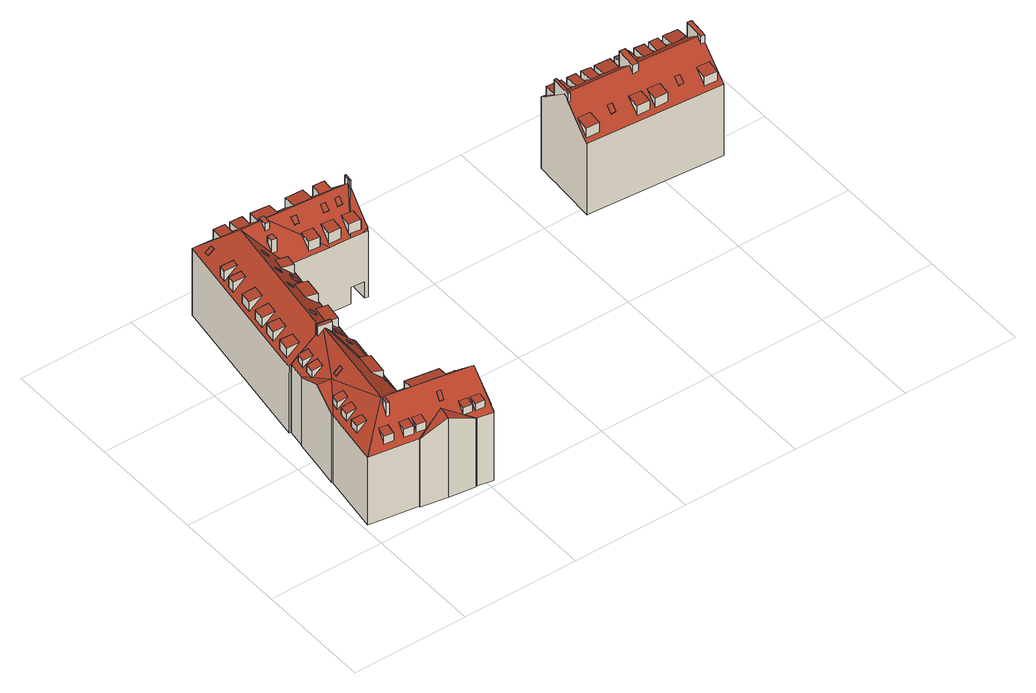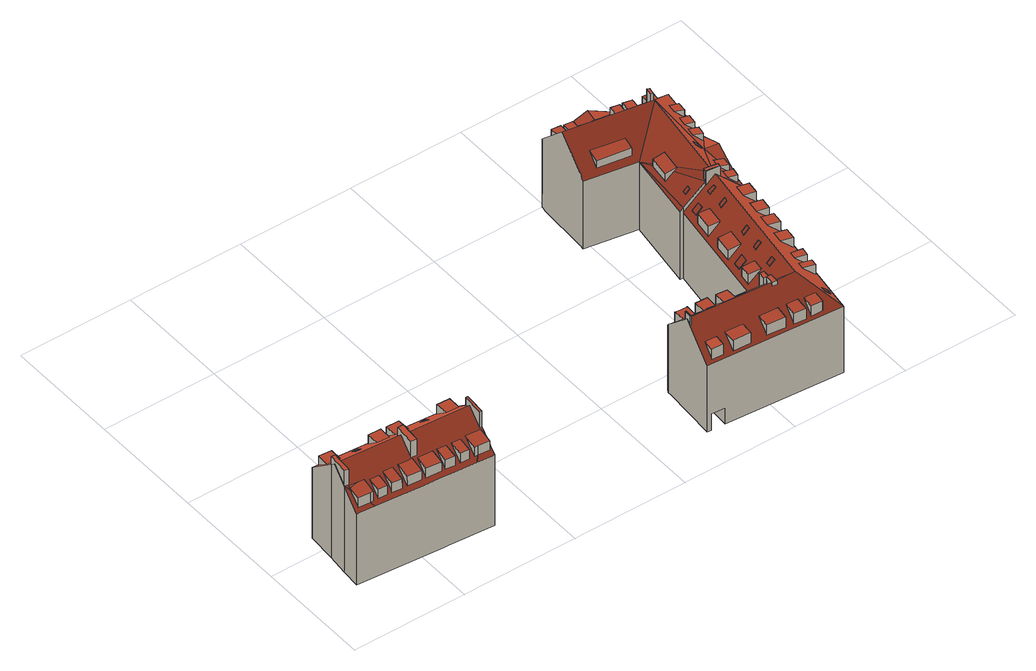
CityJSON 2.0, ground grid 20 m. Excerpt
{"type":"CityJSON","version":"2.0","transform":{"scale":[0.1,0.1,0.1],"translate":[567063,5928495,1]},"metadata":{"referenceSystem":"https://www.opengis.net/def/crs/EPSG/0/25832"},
"CityObjects":{
"building1":{"type":"Building","attributes":{"Grundfläche 2D":"352.032948","Grundhöhe NN":"2.205"},"children":["building1-1","building1-2","building1-3","building1-4","building1-5","building1-6","building1-7","building1-8","building1-9","building1-10","building1-11","building1-12","building1-13","building1-14","building1-15","building1-16"],"geometry":[{"type":"Solid","lod":"3","boundaries":[[[[0,1,2,3,4]],[[5,6,7,8,9,10,11,12,13,14,15,16,17]],[[14,18,19,20,21,22,15],[3,23,24,25,0,4]],[[22,26,27,28]],[[29,22,28,30,31]],[[22,32,33,34,35,36,15]],[[37,38,39,35,40,41,42,43]],[[38,37,43,42,44,45]],[[45,46,47,38]],[[30,35,34,33,32,22,29,31]],[[35,39,38,15,36]],[[47,16,15,38]],[[48,6,5]],[[49,6,48]],[[50,6,49]],[[7,6,50,9,8]],[[3,2,23]],[[1,0,25]],[[23,2,1,25,24]],[[51,52,53,54,55,21,20,19,18,14,13,12,11,10,56,57]],[[22,21,55,58]],[[26,22,58,59]],[[27,26,59,60]],[[28,27,60,61]],[[41,40,35,30,28,61,62]],[[42,41,62,63]],[[44,42,63,64]],[[65,46,45,44,64,66]],[[47,46,65,67]],[[16,47,67,68]],[[69,5,17,16,68,70]],[[48,5,69,71]],[[10,9,72,56]],[[49,48,71,73]],[[50,49,73,74]],[[9,50,74,72]],[[64,63,62,61,60,59,58,55,54,53,52,51,57,56,72,74,73,71,69,70,68,67,65,66]]]],"semantics":{"surfaces":[{"type":"RoofSurface"},{"type":"WallSurface"},{"type":"GroundSurface"}],"values":[[0,0,0,0,0,0,0,0,0,0,0,0,0,0,0,0,1,1,1,1,1,1,1,1,1,1,1,1,1,1,1,1,1,1,1,1,2]]}}]},
"building1-1":{"type":"BuildingInstallation","parents":["building1"],"geometry":[{"type":"MultiSurface","lod":"3","boundaries":[[[75,76,77,78]],[[77,76,79]],[[75,78,80]],[[80,79,76,75]]],"semantics":{"surfaces":[{"type":"RoofSurface"},{"type":"WallSurface"}],"values":[0,1,1,1]}}]},
"building1-2":{"type":"BuildingInstallation","parents":["building1"],"geometry":[{"type":"MultiSurface","lod":"3","boundaries":[[[81,82,83,84]],[[82,85,83]],[[84,86,81]],[[82,81,86,85]]],"semantics":{"surfaces":[{"type":"RoofSurface"},{"type":"WallSurface"}],"values":[0,1,1,1]}}]},
"building1-3":{"type":"BuildingInstallation","parents":["building1"],"geometry":[{"type":"MultiSurface","lod":"3","boundaries":[[[87,88,89,90,91,92]],[[93,8,94,91,90,89]],[[92,91,94]],[[93,89,88,87,7]]],"semantics":{"surfaces":[{"type":"RoofSurface"},{"type":"WallSurface"}],"values":[0,1,1,1]}}]},
"building1-4":{"type":"BuildingInstallation","parents":["building1"],"geometry":[{"type":"MultiSurface","lod":"3","boundaries":[[[95,96,97,98]],[[97,96,99]],[[95,98,100]],[[96,95,100,99]]],"semantics":{"surfaces":[{"type":"RoofSurface"},{"type":"WallSurface"}],"values":[0,1,1,1]}}]},
"building1-5":{"type":"BuildingInstallation","parents":["building1"],"geometry":[{"type":"MultiSurface","lod":"3","boundaries":[[[101,102,103,104]],[[101,104,105,106]],[[103,102,107,108]],[[104,103,108,105]],[[102,101,106,107]]],"semantics":{"surfaces":[{"type":"RoofSurface"},{"type":"WallSurface"}],"values":[0,1,1,1,1]}}]},
"building1-6":{"type":"BuildingInstallation","parents":["building1"],"geometry":[{"type":"MultiSurface","lod":"3","boundaries":[[[109,110,111,112,113]],[[114,113,112]],[[111,110,115,116]],[[112,111,116,114]]],"semantics":{"surfaces":[{"type":"RoofSurface"},{"type":"WallSurface"}],"values":[0,1,1,1]}}]},
"building1-7":{"type":"BuildingInstallation","parents":["building1"],"geometry":[{"type":"MultiSurface","lod":"3","boundaries":[[[117,118,119,120,121]],[[122,37,121,120,119]],[[118,117,123]],[[43,122,119,118,123]]],"semantics":{"surfaces":[{"type":"RoofSurface"},{"type":"WallSurface"}],"values":[0,1,1,1]}}]},
"building1-8":{"type":"BuildingInstallation","parents":["building1"],"geometry":[{"type":"MultiSurface","lod":"3","boundaries":[[[124,125,126,127,128,129,130,131]],[[40,129,128,127,30,35]],[[40,132,130,129]],[[39,36,34,133,126,125,124,131,130,132,134]],[[133,30,127,126]]],"semantics":{"surfaces":[{"type":"RoofSurface"},{"type":"WallSurface"}],"values":[0,1,1,1,1]}}]},
"building1-9":{"type":"BuildingInstallation","parents":["building1"],"geometry":[{"type":"MultiSurface","lod":"3","boundaries":[[[135,136,137,138]],[[137,136,139]],[[135,138,140]],[[136,135,140,139]]],"semantics":{"surfaces":[{"type":"RoofSurface"},{"type":"WallSurface"}],"values":[0,1,1,1]}}]},
"building1-10":{"type":"BuildingInstallation","parents":["building1"],"geometry":[{"type":"MultiSurface","lod":"3","boundaries":[[[141,142,143,144]],[[144,143,145,146]],[[143,142,147,145]],[[142,141,148,147]],[[141,144,146,148]]],"semantics":{"surfaces":[{"type":"RoofSurface"},{"type":"WallSurface"}],"values":[0,1,1,1,1]}}]},
"building1-11":{"type":"BuildingInstallation","parents":["building1"],"geometry":[{"type":"MultiSurface","lod":"3","boundaries":[[[149,150,151,152,153,154]],[[155,156,154,153,152]],[[157,151,150]],[[152,151,157,155]]],"semantics":{"surfaces":[{"type":"RoofSurface"},{"type":"WallSurface"}],"values":[0,1,1,1]}}]},
"building1-12":{"type":"BuildingInstallation","parents":["building1"],"geometry":[{"type":"MultiSurface","lod":"3","boundaries":[[[158,33,159,160,161]],[[162,163,158,161]],[[163,31,33,158]],[[162,161,160,159,32,29]]],"semantics":{"surfaces":[{"type":"RoofSurface"},{"type":"WallSurface"}],"values":[0,1,1,1]}}]},
"building1-13":{"type":"BuildingInstallation","parents":["building1"],"geometry":[{"type":"MultiSurface","lod":"3","boundaries":[[[164,165,166,167]],[[167,166,168,169]],[[169,170,164,167]],[[165,164,170,171]],[[166,165,171,168]]],"semantics":{"surfaces":[{"type":"RoofSurface"},{"type":"WallSurface"}],"values":[0,1,1,1,1]}}]},
"building1-14":{"type":"BuildingInstallation","parents":["building1"],"geometry":[{"type":"MultiSurface","lod":"3","boundaries":[[[172,173,174,175]],[[173,172,176,177]],[[173,177,174]],[[175,176,172]]],"semantics":{"surfaces":[{"type":"RoofSurface"},{"type":"WallSurface"}],"values":[0,1,1,1]}}]},
"building1-15":{"type":"BuildingInstallation","parents":["building1"],"geometry":[{"type":"MultiSurface","lod":"3","boundaries":[[[178,179,180,181]],[[178,181,182,183]],[[181,180,184,182]],[[179,178,183,185]],[[180,179,185,184]]],"semantics":{"surfaces":[{"type":"RoofSurface"},{"type":"WallSurface"}],"values":[0,1,1,1,1]}}]},
"building1-16":{"type":"BuildingInstallation","parents":["building1"],"geometry":[{"type":"MultiSurface","lod":"3","boundaries":[[[186,187,188,189,190,191]],[[192,193,187,186,191]],[[190,189,194]],[[191,190,194,192]]],"semantics":{"surfaces":[{"type":"RoofSurface"},{"type":"WallSurface"}],"values":[0,1,1,1]}}]},
"building2":{"type":"Building","attributes":{"Grundfläche 2D":"428.118975","Grundhöhe NN":"2.192"},"children":["building2-1","building2-2","building2-3","building2-4","building2-5","building2-6","building2-7","building2-8","building2-9","building2-10","building2-11","building2-12","building2-13","building2-14","building2-15","building2-16","building2-17","building2-18","building2-19","building2-20","building2-21","building2-22","building2-23","building2-24","building2-25","building2-26","building2-27","building2-28","building2-29","building2-30","building2-31","building2-32"],"geometry":[{"type":"Solid","lod":"3","boundaries":[[[[195,196,197,198,199,200,201,202,203,204,205]],[[206,198,197,196,195,207,208]],[[209,210,211,210,208,207,212,213]],[[210,214,210,211]],[[213,212,215,216,214,210,209]],[[217,210,214]],[[218,210,217]],[[198,206,208,210,218,219,220]],[[40,200,199,198,220,221,222,41,223]],[[224,225,226,214,216,215,212,227,228]],[[229,228,227]],[[230,195,205,204,203,61,60]],[[231,232,229,227,212,207,195,230,233,234,235]],[[224,228,236,237]],[[228,229,232,236]],[[238,239,219,218,217,214,226,225,224,237,240]],[[239,241,242,243,244,245,220,219]],[[222,221,220,245,246]],[[61,203,202,201,200,40,223,41,222,246,247]],[[242,241,231,235]],[[244,243,234,233]],[[230,60,61,247,246,245,244,233]],[[240,237,236,232,231,241,239,238]],[[235,234,243,242]]]],"semantics":{"surfaces":[{"type":"RoofSurface"},{"type":"WallSurface"},{"type":"GroundSurface"},{"type":"OuterCeilingSurface"}],"values":[[0,0,0,0,0,0,0,0,0,0,0,1,1,1,1,1,1,1,1,1,1,2,2,3]]}}]},
"building2-1":{"type":"BuildingInstallation","parents":["building2"],"geometry":[{"type":"MultiSurface","lod":"3","boundaries":[[[248,249,250,251]],[[249,248,252,253]],[[251,250,254,255]],[[248,251,255,252]],[[250,249,253,254]]],"semantics":{"surfaces":[{"type":"RoofSurface"},{"type":"WallSurface"}],"values":[0,1,1,1,1]}}]},
"building2-2":{"type":"BuildingInstallation","parents":["building2"],"geometry":[{"type":"MultiSurface","lod":"3","boundaries":[[[256,257,258,259,260]],[[261,258,257,262,208]],[[259,258,261,263]],[[263,206,264,256,260,259]],[[257,256,264,262]]],"semantics":{"surfaces":[{"type":"RoofSurface"},{"type":"WallSurface"}],"values":[0,1,1,1,1]}}]},
"building2-3":{"type":"BuildingInstallation","parents":["building2"],"geometry":[{"type":"MultiSurface","lod":"3","boundaries":[[[265,266,267,268]],[[268,267,269,270]],[[265,268,270,271]],[[266,265,271,272]],[[267,266,272,269]]],"semantics":{"surfaces":[{"type":"RoofSurface"},{"type":"WallSurface"}],"values":[0,1,1,1,1]}}]},
"building2-4":{"type":"BuildingInstallation","parents":["building2"],"geometry":[{"type":"MultiSurface","lod":"3","boundaries":[[[273,274,275,276,277]],[[275,274,278,279]],[[280,278,274,273]],[[277,276,275,279,211,281]],[[281,280,273,277]]],"semantics":{"surfaces":[{"type":"RoofSurface"},{"type":"WallSurface"}],"values":[0,1,1,1,1]}}]},
"building2-5":{"type":"BuildingInstallation","parents":["building2"],"geometry":[{"type":"MultiSurface","lod":"3","boundaries":[[[282,283,284,285]],[[286,284,283]],[[282,285,287]],[[283,282,287,286]]],"semantics":{"surfaces":[{"type":"RoofSurface"},{"type":"WallSurface"}],"values":[0,1,1,1]}}]},
"building2-6":{"type":"BuildingInstallation","parents":["building2"],"geometry":[{"type":"MultiSurface","lod":"3","boundaries":[[[288,289,290,291]],[[289,292,290]],[[291,293,288]],[[289,288,293,292]]],"semantics":{"surfaces":[{"type":"RoofSurface"},{"type":"WallSurface"}],"values":[0,1,1,1]}}]},
"building2-7":{"type":"BuildingInstallation","parents":["building2"],"geometry":[{"type":"MultiSurface","lod":"3","boundaries":[[[294,295,296,297]],[[298,299,294,297]],[[299,300,295,294]],[[296,295,300,301]],[[298,297,296,301]]],"semantics":{"surfaces":[{"type":"RoofSurface"},{"type":"WallSurface"}],"values":[0,1,1,1,1]}}]},
"building2-8":{"type":"BuildingInstallation","parents":["building2"],"geometry":[{"type":"MultiSurface","lod":"3","boundaries":[[[302,303,304,305]],[[303,306,304]],[[305,307,302]],[[303,302,307,306]]],"semantics":{"surfaces":[{"type":"RoofSurface"},{"type":"WallSurface"}],"values":[0,1,1,1]}}]},
"building2-9":{"type":"BuildingInstallation","parents":["building2"],"geometry":[{"type":"MultiSurface","lod":"3","boundaries":[[[308,309,310,311]],[[310,309,312]],[[313,308,311]],[[309,308,313,312]]],"semantics":{"surfaces":[{"type":"RoofSurface"},{"type":"WallSurface"}],"values":[0,1,1,1]}}]},
"building2-10":{"type":"BuildingInstallation","parents":["building2"],"geometry":[{"type":"MultiSurface","lod":"3","boundaries":[[[314,315,316,317]],[[317,316,318,319]],[[314,317,319,320]],[[315,314,320,321]],[[316,315,321,318]]],"semantics":{"surfaces":[{"type":"RoofSurface"},{"type":"WallSurface"}],"values":[0,1,1,1,1]}}]},
"building2-11":{"type":"BuildingInstallation","parents":["building2"],"geometry":[{"type":"MultiSurface","lod":"3","boundaries":[[[322,323,324,325]],[[323,326,324]],[[322,325,327]],[[327,326,323,322]]],"semantics":{"surfaces":[{"type":"RoofSurface"},{"type":"WallSurface"}],"values":[0,1,1,1]}}]},
"building2-12":{"type":"BuildingInstallation","parents":["building2"],"geometry":[{"type":"MultiSurface","lod":"3","boundaries":[[[328,329,330,216,209,331,332,333,334]],[[330,329,328,335,336]],[[337,332,331]],[[338,335,328,334,333,332,337,213,215]]],"semantics":{"surfaces":[{"type":"RoofSurface"},{"type":"WallSurface"}],"values":[0,1,1,1]}}]},
"building2-13":{"type":"BuildingInstallation","parents":["building2"],"geometry":[{"type":"MultiSurface","lod":"3","boundaries":[[[339,340,341,342]],[[340,339,343,344]],[[342,341,345,346]],[[339,342,346,343]],[[341,340,344,345]]],"semantics":{"surfaces":[{"type":"RoofSurface"},{"type":"WallSurface"}],"values":[0,1,1,1,1]}}]},
"building2-14":{"type":"BuildingInstallation","parents":["building2"],"geometry":[{"type":"MultiSurface","lod":"3","boundaries":[[[347,348,349,350,351]],[[352,350,349]],[[353,348,347]],[[349,348,353,352]]],"semantics":{"surfaces":[{"type":"RoofSurface"},{"type":"WallSurface"}],"values":[0,1,1,1]}}]},
"building2-15":{"type":"BuildingInstallation","parents":["building2"],"geometry":[{"type":"MultiSurface","lod":"3","boundaries":[[[354,355,356,357]],[[358,356,355]],[[354,357,359]],[[355,354,359,358]]],"semantics":{"surfaces":[{"type":"RoofSurface"},{"type":"WallSurface"}],"values":[0,1,1,1]}}]},
"building2-16":{"type":"BuildingInstallation","parents":["building2"],"geometry":[{"type":"MultiSurface","lod":"3","boundaries":[[[360,361,362,363,364]],[[364,363,365,366]],[[366,367,360,364]],[[361,360,367,368]],[[368,361,362,361]],[[363,362,361,365]]],"semantics":{"surfaces":[{"type":"RoofSurface"},{"type":"WallSurface"}],"values":[0,1,1,1,1,1]}}]},
"building2-17":{"type":"BuildingInstallation","parents":["building2"],"geometry":[{"type":"MultiSurface","lod":"3","boundaries":[[[369,370,371,372]],[[372,371,373]],[[369,374,370]],[[374,375,373,371,370]]],"semantics":{"surfaces":[{"type":"RoofSurface"},{"type":"WallSurface"}],"values":[0,1,1,1]}}]},
"building2-18":{"type":"BuildingInstallation","parents":["building2"],"geometry":[{"type":"MultiSurface","lod":"3","boundaries":[[[376,377,378,379]],[[376,379,380,381]],[[379,378,382,380]],[[377,376,381,383]],[[378,377,383,382]]],"semantics":{"surfaces":[{"type":"RoofSurface"},{"type":"WallSurface"}],"values":[0,1,1,1,1]}}]},
"building2-19":{"type":"BuildingInstallation","parents":["building2"],"geometry":[{"type":"MultiSurface","lod":"3","boundaries":[[[384,385,386,387,388]],[[218,389,384,388]],[[385,384,389,210]],[[386,385,210,390]],[[390,214,387,386]],[[387,214,217,218,388]]],"semantics":{"surfaces":[{"type":"RoofSurface"},{"type":"WallSurface"}],"values":[0,1,1,1,1,1]}}]},
"building2-20":{"type":"BuildingInstallation","parents":["building2"],"geometry":[{"type":"MultiSurface","lod":"3","boundaries":[[[391,392,393,394]],[[392,395,393]],[[396,391,394]],[[392,391,396,395]]],"semantics":{"surfaces":[{"type":"RoofSurface"},{"type":"WallSurface"}],"values":[0,1,1,1]}}]},
"building2-21":{"type":"BuildingInstallation","parents":["building2"],"geometry":[{"type":"MultiSurface","lod":"3","boundaries":[[[397,398,399,400]],[[399,401,400]],[[397,402,398]],[[399,398,402,401]]],"semantics":{"surfaces":[{"type":"RoofSurface"},{"type":"WallSurface"}],"values":[0,1,1,1]}}]},
"building2-22":{"type":"BuildingInstallation","parents":["building2"],"geometry":[{"type":"MultiSurface","lod":"3","boundaries":[[[403,404,405,406]],[[407,405,404]],[[408,403,406]],[[404,403,408,407]]],"semantics":{"surfaces":[{"type":"RoofSurface"},{"type":"WallSurface"}],"values":[0,1,1,1]}}]},
"building2-23":{"type":"BuildingInstallation","parents":["building2"],"geometry":[{"type":"MultiSurface","lod":"3","boundaries":[[[409,410,411,412]],[[413,411,410]],[[414,409,412]],[[410,409,414,413]]],"semantics":{"surfaces":[{"type":"RoofSurface"},{"type":"WallSurface"}],"values":[0,1,1,1]}}]},
"building2-24":{"type":"BuildingInstallation","parents":["building2"],"geometry":[{"type":"MultiSurface","lod":"3","boundaries":[[[415,416,417,418]],[[419,417,416]],[[420,415,418]],[[416,415,420,419]]],"semantics":{"surfaces":[{"type":"RoofSurface"},{"type":"WallSurface"}],"values":[0,1,1,1]}}]},
"building2-25":{"type":"BuildingInstallation","parents":["building2"],"geometry":[{"type":"MultiSurface","lod":"3","boundaries":[[[421,422,423,424]],[[425,426,424,423]],[[421,424,426,427]],[[422,421,427,428]],[[428,425,423,422]]],"semantics":{"surfaces":[{"type":"RoofSurface"},{"type":"WallSurface"}],"values":[0,1,1,1,1]}}]},
"building2-26":{"type":"BuildingInstallation","parents":["building2"],"geometry":[{"type":"MultiSurface","lod":"3","boundaries":[[[429,430,431,432]],[[430,433,431]],[[432,434,429]],[[430,429,434,433]]],"semantics":{"surfaces":[{"type":"RoofSurface"},{"type":"WallSurface"}],"values":[0,1,1,1]}}]},
"building2-27":{"type":"BuildingInstallation","parents":["building2"],"geometry":[{"type":"MultiSurface","lod":"3","boundaries":[[[435,436,437,438]],[[437,436,439]],[[435,438,440]],[[436,435,440,439]]],"semantics":{"surfaces":[{"type":"RoofSurface"},{"type":"WallSurface"}],"values":[0,1,1,1]}}]},
"building2-28":{"type":"BuildingInstallation","parents":["building2"],"geometry":[{"type":"MultiSurface","lod":"3","boundaries":[[[441,442,443,444,445]],[[446,447,442,441]],[[197,448,443,442,447]],[[445,444,443,448,196,449]],[[449,446,441,445]]],"semantics":{"surfaces":[{"type":"RoofSurface"},{"type":"WallSurface"}],"values":[0,1,1,1,1]}}]},
"building2-29":{"type":"BuildingInstallation","parents":["building2"],"geometry":[{"type":"MultiSurface","lod":"3","boundaries":[[[450,451,452,453]],[[454,452,451]],[[455,450,453]],[[450,455,454,451]]],"semantics":{"surfaces":[{"type":"RoofSurface"},{"type":"WallSurface"}],"values":[0,1,1,1]}}]},
"building2-30":{"type":"BuildingInstallation","parents":["building2"],"geometry":[{"type":"MultiSurface","lod":"3","boundaries":[[[456,457,458,459]],[[459,458,460,461]],[[456,459,461,462]],[[457,456,462,463]],[[458,457,463,460]]],"semantics":{"surfaces":[{"type":"RoofSurface"},{"type":"WallSurface"}],"values":[0,1,1,1,1]}}]},
"building2-31":{"type":"BuildingInstallation","parents":["building2"],"geometry":[{"type":"MultiSurface","lod":"3","boundaries":[[[464,465,129,127]],[[202,466,464,127]],[[467,465,464,466,199]],[[467,40,129,465]],[[40,200,201,202,127,129]]],"semantics":{"surfaces":[{"type":"RoofSurface"},{"type":"WallSurface"}],"values":[0,1,1,1,1]}}]},
"building2-32":{"type":"BuildingInstallation","parents":["building2"],"geometry":[{"type":"MultiSurface","lod":"3","boundaries":[[[468,469,470,471,472]],[[473,468,472,471,474,475]],[[470,469,476,477]],[[471,470,477,474]],[[469,468,473,476]]],"semantics":{"surfaces":[{"type":"RoofSurface"},{"type":"WallSurface"}],"values":[0,1,1,1,1]}}]},
"building3":{"type":"Building","attributes":{"Grundfläche 2D":"285.029217","Grundhöhe NN":"1.560"},"children":["building3-1","building3-2","building3-3","building3-4","building3-5","building3-6","building3-7","building3-8","building3-9","building3-10","building3-11","building3-12","building3-13","building3-14","building3-15","building3-16","building3-17"],"geometry":[{"type":"Solid","lod":"3","boundaries":[[[[478,479,478,480]],[[481,482,483,484,485,486,487,488,489,490,491,492,479,493,494,495,496,497,498,499],[478,480,478,479]],[[500,501,502,503,504,484,483,482,481,499,505,506]],[[504,485,484]],[[487,486,507,488]],[[488,507,486,508,509,489]],[[510,511,512,513,501,500,506,505,499,498,497,496,495,494,514,515]],[[516,503,502,501,513,517]],[[504,503,516,518]],[[504,518,519,486,485]],[[508,486,519,520]],[[521,514,494,493,479,492,491,490,489,509,508,520,522]],[[512,511,510,515,514,521,522,520,519,518,516,517,513]]]],"semantics":{"surfaces":[{"type":"RoofSurface"},{"type":"WallSurface"},{"type":"GroundSurface"}],"values":[[0,0,0,0,0,0,1,1,1,1,1,1,2]]}}]},
"building3-1":{"type":"BuildingInstallation","parents":["building3"],"geometry":[{"type":"MultiSurface","lod":"3","boundaries":[[[523,524,525,526]],[[525,527,526]],[[524,523,528,529]],[[525,524,529,527]]],"semantics":{"surfaces":[{"type":"RoofSurface"},{"type":"WallSurface"}],"values":[0,1,1,1]}}]},
"building3-2":{"type":"BuildingInstallation","parents":["building3"],"geometry":[{"type":"MultiSurface","lod":"3","boundaries":[[[530,531,532,533]],[[534,532,531]],[[530,533,535]],[[531,530,535,534]]],"semantics":{"surfaces":[{"type":"RoofSurface"},{"type":"WallSurface"}],"values":[0,1,1,1]}}]},
"building3-3":{"type":"BuildingInstallation","parents":["building3"],"geometry":[{"type":"MultiSurface","lod":"3","boundaries":[[[536,537,538,539]],[[539,538,540,541]],[[536,539,541,542]],[[537,536,542,543]],[[538,537,543,540]]],"semantics":{"surfaces":[{"type":"RoofSurface"},{"type":"WallSurface"}],"values":[0,1,1,1,1]}}]},
"building3-4":{"type":"BuildingInstallation","parents":["building3"],"geometry":[{"type":"MultiSurface","lod":"3","boundaries":[[[544,545,546,547,548,549,550,551]],[[546,545,544,551,552,480,553]],[[554,549,548]],[[549,554,478,550]],[[551,550,478,552]]],"semantics":{"surfaces":[{"type":"RoofSurface"},{"type":"WallSurface"}],"values":[0,1,1,1,1]}}]},
"building3-5":{"type":"BuildingInstallation","parents":["building3"],"geometry":[{"type":"MultiSurface","lod":"3","boundaries":[[[555,556,557,558]],[[557,559,560,558]],[[555,558,560,561]],[[556,555,561,562]],[[557,556,562,559]]],"semantics":{"surfaces":[{"type":"RoofSurface"},{"type":"WallSurface"}],"values":[0,1,1,1,1]}}]},
"building3-6":{"type":"BuildingInstallation","parents":["building3"],"geometry":[{"type":"MultiSurface","lod":"3","boundaries":[[[563,564,565,566]],[[565,564,567,568]],[[563,566,569]],[[564,563,569,567]]],"semantics":{"surfaces":[{"type":"RoofSurface"},{"type":"WallSurface"}],"values":[0,1,1,1]}}]},
"building3-7":{"type":"BuildingInstallation","parents":["building3"],"geometry":[{"type":"MultiSurface","lod":"3","boundaries":[[[570,571,572,573]],[[573,572,574]],[[571,570,575,576]],[[577,574,572,571,576]]],"semantics":{"surfaces":[{"type":"RoofSurface"},{"type":"WallSurface"}],"values":[0,1,1,1]}}]},
"building3-8":{"type":"BuildingInstallation","parents":["building3"],"geometry":[{"type":"MultiSurface","lod":"3","boundaries":[[[578,579,580,581,582,583]],[[581,504,485,486,582]],[[584,578,583,582,486,585]],[[586,484,579,578,584]],[[580,579,484,587]],[[581,580,587,504]]],"semantics":{"surfaces":[{"type":"RoofSurface"},{"type":"WallSurface"}],"values":[0,1,1,1,1,1]}}]},
"building3-9":{"type":"BuildingInstallation","parents":["building3"],"geometry":[{"type":"MultiSurface","lod":"3","boundaries":[[[588,589,590,591]],[[592,590,589]],[[593,588,591]],[[589,588,593,592]]],"semantics":{"surfaces":[{"type":"RoofSurface"},{"type":"WallSurface"}],"values":[0,1,1,1]}}]},
"building3-10":{"type":"BuildingInstallation","parents":["building3"],"geometry":[{"type":"MultiSurface","lod":"3","boundaries":[[[594,595,596,597]],[[598,596,595]],[[594,597,599]],[[595,594,599,598]]],"semantics":{"surfaces":[{"type":"RoofSurface"},{"type":"WallSurface"}],"values":[0,1,1,1]}}]},
"building3-11":{"type":"BuildingInstallation","parents":["building3"],"geometry":[{"type":"MultiSurface","lod":"3","boundaries":[[[600,601,602,603]],[[604,602,601]],[[600,603,605]],[[601,600,605,604]]],"semantics":{"surfaces":[{"type":"RoofSurface"},{"type":"WallSurface"}],"values":[0,1,1,1]}}]},
"building3-12":{"type":"BuildingInstallation","parents":["building3"],"geometry":[{"type":"MultiSurface","lod":"3","boundaries":[[[606,607,608,609,610,611,612]],[[606,613,614]],[[606,614,607]],[[615,611,610]],[[487,614,613]],[[614,487,507,607]],[[507,616,608,607]],[[616,488,609,608]],[[488,615,610,609]]],"semantics":{"surfaces":[{"type":"RoofSurface"},{"type":"WallSurface"}],"values":[0,0,0,1,1,1,1,1,1]}}]},
"building3-13":{"type":"BuildingInstallation","parents":["building3"],"geometry":[{"type":"MultiSurface","lod":"3","boundaries":[[[617,618,619,620]],[[618,621,619]],[[620,622,617]],[[618,617,622,621]]],"semantics":{"surfaces":[{"type":"RoofSurface"},{"type":"WallSurface"}],"values":[0,1,1,1]}}]},
"building3-14":{"type":"BuildingInstallation","parents":["building3"],"geometry":[{"type":"MultiSurface","lod":"3","boundaries":[[[623,624,625,626]],[[625,624,627]],[[628,623,626]],[[624,623,628,627]]],"semantics":{"surfaces":[{"type":"RoofSurface"},{"type":"WallSurface"}],"values":[0,1,1,1]}}]},
"building3-15":{"type":"BuildingInstallation","parents":["building3"],"geometry":[{"type":"MultiSurface","lod":"3","boundaries":[[[629,630,631,632,633,634,635]],[[506,636,631,630]],[[481,637,638,639,633,632,631,636]],[[639,498,634,633]],[[498,499,505,506,630,629,635,634]]],"semantics":{"surfaces":[{"type":"RoofSurface"},{"type":"WallSurface"}],"values":[0,1,1,1,1]}}]},
"building3-16":{"type":"BuildingInstallation","parents":["building3"],"geometry":[{"type":"MultiSurface","lod":"3","boundaries":[[[640,641,642,643]],[[643,642,644,645]],[[641,640,646,647]],[[642,641,647,644]]],"semantics":{"surfaces":[{"type":"RoofSurface"},{"type":"WallSurface"}],"values":[0,1,1,1]}}]},
"building3-17":{"type":"BuildingInstallation","parents":["building3"],"geometry":[{"type":"MultiSurface","lod":"3","boundaries":[[[648,649,650,651,652]],[[653,650,649,654,483]],[[653,655,656,652,651,650]],[[482,657,648,652,656]],[[657,654,649,648]]],"semantics":{"surfaces":[{"type":"RoofSurface"},{"type":"WallSurface"}],"values":[0,1,1,1,1]}}]}
},
"vertices":[
[185,89,170],[188,109,166],[131,118,166],[128,99,170],[169,92,170],[88,25,144],[137,39,167],[164,21,153],[166,20,152],[181,10,144],[208,5,144],[209,6,146],[209,12,152],[209,13,153],[211,57,197],[62,82,197],[4,38,144],[87,25,144],[214,104,152],[214,106,150],[215,109,147],[215,113,143],[125,128,143],[131,118,152],[138,117,152],[188,109,152],[143,250,143],[138,251,148],[138,250,148],[120,155,152],[101,256,184],[112,194,165],[118,155,155],[106,195,171],[91,252,195],[89,257,197],[88,252,197],[39,216,153],[49,184,167],[86,252,195],[78,259,185],[37,265,144],[33,235,144],[38,218,152],[31,232,146],[25,187,167],[18,143,145],[19,142,144],[88,23,145],[133,15,167],[178,9,146],[209,13,12],[214,104,12],[214,106,12],[215,109,12],[215,113,12],[208,5,12],[209,12,12],[125,128,12],[143,250,12],[138,251,12],[138,250,12],[37,265,12],[33,235,12],[31,232,12],[18,143,12],[25,187,12],[19,142,12],[4,38,12],[88,25,12],[87,25,12],[88,23,12],[181,10,12],[133,15,12],[178,9,12],
[88,32,166],[103,29,166],[106,45,168],[91,48,168],[103,29,152],[88,32,151],
[29,155,166],[26,140,166],[43,137,169],[46,152,170],[26,140,152],[29,155,152],
[166,35,168],[164,21,166],[164,20,166],[166,20,166],[179,18,166],[181,33,168],[164,20,153],[179,18,152],
[183,17,166],[199,15,166],[201,30,168],[185,32,168],[199,15,152],[183,17,152],
[147,44,175],[149,54,185],[142,55,185],[140,45,175],[140,45,174],[147,44,174],[149,54,184],[142,55,184],
[39,114,169],[41,126,169],[24,128,166],[22,112,166],[38,110,169],[22,112,152],[29,128,157],[24,128,152],
[58,229,170],[40,231,166],[38,216,166],[39,216,166],[56,213,170],[38,216,153],[40,231,152],
[86,252,204],[88,252,204],[100,250,204],[101,256,204],[89,257,204],[78,259,204],[77,254,204],[85,252,204],[77,254,185],[100,250,185],[85,252,194],
[35,40,166],[51,38,166],[53,55,169],[38,58,169],[51,38,151],[35,40,151],
[124,232,160],[125,239,160],[118,240,167],[117,233,167],[118,240,166],[117,233,166],[125,239,159],[124,232,159],
[60,250,169],[61,255,169],[44,257,166],[41,242,166],[45,242,166],[59,239,169],[41,242,152],[45,242,155],[44,257,152],
[126,192,166],[100,158,171],[120,155,166],[121,155,166],[121,155,152],[126,192,152],
[57,63,203],[61,62,203],[63,74,203],[59,75,203],[63,74,189],[59,75,189],[57,63,177],[61,62,177],
[20,98,166],[18,82,166],[34,80,169],[36,95,169],[20,98,152],[18,82,152],
[65,184,185],[55,186,174],[54,179,174],[64,177,185],[64,177,184],[65,184,184],[54,179,173],[55,186,173],
[83,34,166],[86,49,168],[74,51,168],[70,52,168],[67,35,166],[83,32,166],[83,32,151],[83,34,153],[67,35,151],
[167,442,140],[152,461,158],[151,462,159],[122,498,193],[86,259,193],[86,258,193],[89,257,190],[101,256,178],[138,250,140],[138,251,140],[157,376,140],[157,496,193],[238,436,140],[164,495,193],[289,458,166],[306,484,193],[285,470,177],[273,434,140],[275,438,145],[308,479,188],[276,438,145],[291,458,166],[308,484,193],[309,492,185],[312,537,141],[77,554,141],[36,280,141],[34,266,141],[45,264,152],[305,434,143],[305,437,147],[305,440,149],[293,432,140],[303,434,143],[303,431,140],[167,442,12],[298,432,12],[303,431,12],[274,434,12],[274,434,44],[298,432,44],[303,434,12],[305,434,12],[305,440,12],[312,537,12],[305,437,12],[305,538,12],[305,538,44],[281,539,44],[281,539,12],[77,554,12],[34,266,12],[89,257,12],
[81,528,150],[80,520,150],[89,518,159],[90,526,159],[81,528,149],[80,520,149],[89,518,158],[90,526,158],
[156,484,196],[164,484,196],[165,499,196],[157,500,196],[157,496,196],[165,499,189],[164,484,182],[157,500,189],[156,484,182],
[118,411,185],[118,404,185],[126,403,176],[127,410,176],[126,403,175],[127,410,175],[118,411,184],[118,404,184],
[277,477,185],[276,468,176],[285,468,176],[285,470,178],[285,477,185],[276,468,175],[285,468,175],[277,477,184],[285,477,184],
[49,339,164],[46,319,164],[67,316,166],[70,336,166],[46,319,145],[49,339,145],
[160,544,165],[139,546,165],[138,524,167],[158,522,167],[139,546,145],[160,544,144],
[132,264,150],[133,275,150],[123,276,160],[122,265,160],[122,265,159],[132,264,149],[133,275,149],[123,276,159],
[60,412,164],[57,392,164],[79,389,167],[82,409,167],[57,392,145],[60,412,145],
[206,540,165],[174,543,165],[172,521,167],[205,518,167],[174,543,145],[206,540,145],
[261,478,185],[253,479,185],[252,470,176],[261,469,176],[252,470,175],[261,469,175],[261,478,184],[253,479,184],
[238,440,164],[259,439,164],[261,460,166],[240,462,166],[259,439,144],[238,440,144],
[294,436,164],[294,438,164],[295,457,166],[275,459,166],[273,438,164],[275,438,164],[289,437,164],[294,436,145],[294,438,146],[273,438,145],[289,437,145],
[133,451,176],[125,452,185],[124,444,185],[132,443,176],[133,451,175],[125,452,184],[124,444,184],[132,443,175],
[76,370,167],[54,373,164],[51,353,164],[73,350,167],[73,352,167],[51,353,145],[54,373,145],
[301,534,165],[281,535,165],[279,515,165],[299,513,165],[281,535,145],[301,534,145],
[107,274,176],[98,275,184],[98,275,185],[97,269,184],[106,267,176],[97,269,183],[106,267,175],[107,274,175],[98,275,183],
[126,349,167],[148,346,164],[152,377,164],[131,380,167],[152,377,145],[148,346,145],[151,366,145],
[112,307,176],[103,309,185],[101,301,185],[110,300,176],[110,300,175],[112,307,175],[101,301,184],[103,309,184],
[307,492,203],[306,484,203],[306,479,203],[308,479,203],[309,492,203],[307,492,185],[306,479,188],
[139,286,164],[144,318,164],[124,321,165],[119,289,165],[144,318,145],[139,286,145],
[206,465,166],[205,444,164],[224,442,164],[226,463,166],[224,442,145],[205,444,145],
[70,478,164],[68,466,164],[90,463,167],[92,475,167],[68,466,145],[70,478,145],
[43,300,164],[40,279,164],[61,276,166],[64,297,166],[40,279,145],[43,300,145],
[66,453,164],[64,439,164],[85,437,166],[87,450,166],[64,439,145],[66,453,145],
[154,405,149],[142,407,161],[140,393,161],[152,392,149],[140,393,160],[152,392,148],[154,405,148],[142,407,160],
[265,537,165],[234,539,165],[233,517,166],[264,515,166],[234,539,145],[265,537,144],
[130,546,165],[110,547,165],[108,527,166],[128,525,166],[110,547,146],[130,546,145],
[160,472,183],[152,473,183],[151,461,183],[152,461,183],[159,460,183],[160,472,170],[152,473,170],[151,461,159],[159,460,158],
[158,417,164],[161,436,164],[139,440,167],[136,420,167],[161,436,145],[158,417,145],
[122,374,176],[113,375,185],[112,368,185],[120,367,176],[112,368,184],[120,367,175],[122,374,175],[113,375,184],
[101,257,204],[78,260,204],[101,257,178],[78,260,185],
[210,473,176],[211,482,185],[202,483,185],[202,474,176],[207,474,176],[210,473,175],[202,474,175],[207,474,175],[211,482,184],[202,483,184],
[699,498,150],[706,505,144],[677,478,169],[675,446,196],[783,438,196],[793,437,196],[900,429,196],[907,429,196],[909,455,173],[903,462,168],[885,485,149],[879,491,144],[797,498,144],[762,500,144],[755,501,144],[679,507,144],[675,507,144],[675,497,153],[674,495,154],[673,474,172],[673,473,173],[671,446,196],[667,393,150],[667,386,144],[670,386,144],[902,369,144],[906,419,188],[671,443,194],[670,436,188],[904,462,168],[912,489,144],[906,489,144],[673,473,6],[671,446,6],[671,443,6],[667,386,6],[675,507,6],[673,474,6],[902,369,6],[670,386,6],[906,419,6],[909,455,6],[912,489,6],[755,501,6],[762,500,6],
[753,469,171],[755,494,168],[739,496,168],[737,470,171],[739,496,150],[754,480,162],[755,494,150],
[871,486,168],[855,487,168],[853,463,170],[869,462,170],[855,487,150],[871,486,150],
[847,402,170],[839,403,170],[838,392,161],[847,392,161],[838,392,160],[847,392,160],[847,402,169],[839,403,169],
[677,478,171],[677,477,171],[677,474,172],[702,472,172],[703,472,172],[705,498,168],[699,498,168],[679,500,168],[679,500,150],[677,477,169],[705,498,150],
[722,401,162],[730,401,162],[731,411,171],[723,412,171],[731,411,170],[723,412,170],[722,401,161],[730,401,161],
[789,492,168],[762,494,168],[760,469,171],[786,467,171],[762,494,150],[761,483,159],[789,492,150],
[819,464,172],[821,489,168],[796,491,168],[794,466,172],[796,491,150],[821,483,155],[821,489,150],[809,490,150],
[902,456,203],[900,429,203],[899,420,203],[906,419,203],[909,455,203],[903,456,203],[902,456,173],[903,456,173],[901,436,191],[899,420,188],
[730,496,168],[714,497,168],[712,472,171],[728,471,171],[714,497,150],[730,496,150],
[789,384,168],[811,383,168],[813,406,170],[791,408,170],[811,383,150],[789,384,150],
[874,378,168],[896,376,168],[898,400,170],[876,401,170],[896,376,150],[874,378,150],
[888,459,172],[904,462,171],[905,483,168],[885,485,168],[879,485,168],[877,460,172],[878,460,172],[903,458,172],[903,462,171],[879,485,149],[905,483,149],
[758,386,168],[780,385,168],[781,408,170],[759,410,171],[780,385,150],[758,386,150],
[670,392,168],[693,391,168],[694,415,171],[672,417,171],[693,391,150],[670,392,150],
[671,443,204],[670,436,204],[674,436,204],[677,471,204],[677,473,204],[673,473,204],[671,446,204],[674,436,188],[675,448,194],[677,471,174],[677,473,173],
[845,461,172],[847,487,168],[830,489,168],[828,463,172],[830,489,150],[829,478,159],[845,467,167],[847,487,150],
[782,428,204],[792,428,204],[795,464,204],[786,465,204],[785,465,204],[795,464,173],[792,428,188],[786,465,173],[785,465,173],[782,428,188]
]}
